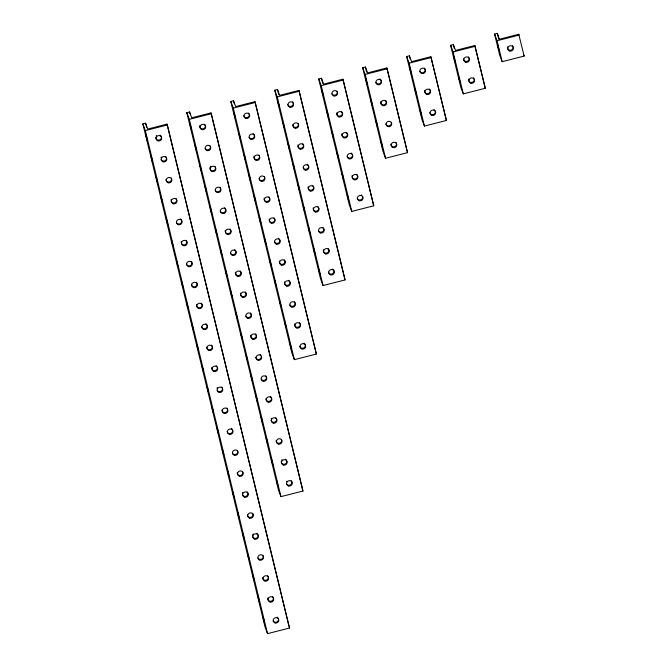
<?xml version="1.0" encoding="UTF-8"?>
<svg xmlns="http://www.w3.org/2000/svg" width="667" height="667" viewBox="0 0 667 667"><rect width="100%" height="100%" fill="white"/><g stroke="black" fill="none" stroke-linecap="round" stroke-linejoin="round"><path stroke-width="1" d="M142.846 123.904L145.598 123.203L147.791 129.048L167.025 124.129L167.342 124.962L289.528 628.031L267.542 633.65L265.032 626.98L142.846 123.904L145.356 130.582L267.542 633.65M186.818 112.673L189.561 111.973L191.754 117.809L210.989 112.898L211.306 113.732L302.943 491.037L280.965 496.648L278.456 489.978L186.818 112.673L189.32 119.351L280.965 496.648M230.782 101.442L233.525 100.742L235.718 106.578L254.952 101.667L255.269 102.501L316.366 354.035L294.38 359.655L291.871 352.976L230.782 101.442L233.283 108.112L294.38 359.655M274.746 90.212L277.489 89.511L279.69 95.348L298.924 90.437L299.233 91.271L345.056 279.923L323.07 285.534L320.56 278.864L274.746 90.212L277.255 96.882L323.07 285.534M318.709 78.981L321.461 78.281L323.653 84.117L342.888 79.206L343.197 80.04L373.745 205.803L351.767 211.422L349.258 204.744L318.709 78.981L321.219 85.651L351.767 211.422M362.673 67.751L365.424 67.042L367.617 72.886L386.852 67.967L387.168 68.801L407.529 152.651L385.543 158.262L383.041 151.592L362.673 67.751L365.183 74.421L385.543 158.262M406.637 56.52L409.388 55.811L411.581 61.656L430.815 56.737L431.132 57.57L446.406 120.46L424.42 126.071L421.911 119.401L406.637 56.52L409.146 63.19L424.42 126.071M450.6 45.281L453.352 44.581L455.544 50.417L474.779 45.506L475.096 46.34L485.276 88.261L463.298 93.88L460.789 87.21L450.6 45.281L453.11 51.959L463.298 93.88M494.572 34.05L497.315 33.35L499.508 39.186L518.743 34.275L519.059 35.109L497.073 40.729L494.572 34.05L499.658 55.011L502.168 61.689L524.154 56.07L518.743 34.275M145.356 130.582L167.342 124.962M189.32 119.351L211.306 113.732M233.283 108.112L255.269 102.501M277.255 96.882L299.233 91.271M321.219 85.651L343.197 80.04M365.183 74.421L387.168 68.801M409.146 63.19L431.132 57.57M453.11 51.959L475.096 46.34M523.837 55.236L524.154 56.07M485.276 88.261L474.779 45.506M446.406 120.46L430.815 56.737M407.529 152.651L386.852 67.967M373.745 205.803L342.888 79.206M345.056 279.923L298.924 90.437M316.366 354.035L254.952 101.667M302.943 491.037L210.989 112.898M289.211 627.197L289.528 628.031M497.315 33.35L498.774 39.336M497.073 40.729L502.168 61.689M453.352 44.581L454.319 48.574M409.388 55.811L410.113 58.804M365.424 67.042L366.65 72.094M321.461 78.281L322.678 83.308M277.489 89.511L278.714 94.556M233.525 100.742L234.267 103.769M189.561 111.973L190.053 113.999M167.025 124.129L288.969 626.188M145.598 123.203L146.582 127.255M161.331 136.718A2.835 2.693 -20.6 0 1 158.854 140.112A2.835 2.693 -20.6 0 1 155.761 137.419M156.186 136.06A2.835 2.693 -20.6 0 1 156.653 135.501M160.072 135.067A2.835 2.693 -20.6 0 1 161.072 136.06M165.733 156.462A2.835 2.693 -20.6 0 1 165.308 160.53A2.835 2.693 -20.6 0 1 161.181 159.738M160.972 157.679A2.835 2.693 -20.6 0 1 161.281 157.02M171.252 177.989A2.835 2.693 -20.6 0 1 169.401 181.958A2.835 2.693 -20.6 0 1 165.941 179.34M181.432 219.91A2.835 2.693 -20.6 0 1 180.273 223.612A2.835 2.693 -20.6 0 1 176.455 222.62M180.44 218.918A2.835 2.693 -20.6 0 1 181.007 219.343M175.913 198.382A2.835 2.693 -20.6 0 1 175.179 202.651A2.835 2.693 -20.6 0 1 171.102 201M171.035 200.3A2.835 2.693 -20.6 0 1 171.152 199.6M221.736 387.035A2.835 2.693 -20.6 0 1 221.311 391.104A2.835 2.693 -20.6 0 1 217.184 390.312M216.975 388.252A2.835 2.693 -20.6 0 1 217.284 387.594M226.83 407.996A2.835 2.693 -20.6 0 1 225.754 412.423A2.835 2.693 -20.6 0 1 221.944 409.913M206.887 324.712A2.835 2.693 -20.6 0 1 205.394 328.573A2.835 2.693 -20.6 0 1 201.651 326.772M205.895 323.72A2.835 2.693 -20.6 0 1 206.462 324.154M186.101 240.303A2.835 2.693 -20.6 0 1 184.676 244.847A2.835 2.693 -20.6 0 1 181.341 241.521M201.367 303.193A2.835 2.693 -20.6 0 1 199.95 307.729A2.835 2.693 -20.6 0 1 196.615 304.41M196.281 282.233A2.835 2.693 -20.6 0 1 195.206 286.652A2.835 2.693 -20.6 0 1 191.396 284.15M191.187 261.272A2.835 2.693 -20.6 0 1 190.454 265.533A2.835 2.693 -20.6 0 1 186.376 263.89M242.53 471.444A2.835 2.693 -20.6 0 1 240.679 475.421A2.835 2.693 -20.6 0 1 237.219 472.795M211.556 345.114A2.835 2.693 -20.6 0 1 210.48 349.541A2.835 2.693 -20.6 0 1 206.67 347.032M217.075 366.633A2.835 2.693 -20.6 0 1 214.857 370.685A2.835 2.693 -20.6 0 1 211.889 367.292M216.075 365.641A2.835 2.693 -20.6 0 1 216.642 366.075M237.435 450.483A2.835 2.693 -20.6 0 1 236.276 454.185A2.835 2.693 -20.6 0 1 232.458 453.193M232.608 430.173A2.835 2.693 -20.6 0 1 230.49 433.5A2.835 2.693 -20.6 0 1 227.105 431.574M231.349 428.531A2.835 2.693 -20.6 0 1 232.349 429.523M267.559 575.688A2.835 2.693 -20.6 0 1 266.483 580.115A2.835 2.693 -20.6 0 1 262.673 577.605M247.19 491.846A2.835 2.693 -20.6 0 1 246.457 496.106A2.835 2.693 -20.6 0 1 242.379 494.464M242.429 493.055A2.835 2.693 -20.6 0 1 242.738 492.404M262.89 555.286A2.835 2.693 -20.6 0 1 261.731 558.996A2.835 2.693 -20.6 0 1 257.912 558.004M256.803 533.333A2.835 2.693 -20.6 0 1 257.829 536.827A2.835 2.693 -20.6 0 1 254.26 538.227A2.835 2.693 -20.6 0 1 252.618 534.984M252.918 534.325A2.835 2.693 -20.6 0 1 253.385 533.767M252.71 513.365A2.835 2.693 -20.6 0 1 250.859 517.342A2.835 2.693 -20.6 0 1 247.399 514.724M272.645 596.648A2.835 2.693 -20.6 0 1 271.219 601.184A2.835 2.693 -20.6 0 1 267.884 597.865M278.164 618.167A2.835 2.693 -20.6 0 1 277.005 621.877A2.835 2.693 -20.6 0 1 273.187 620.885M277.172 617.175A2.835 2.693 -20.6 0 1 277.739 617.609M473.487 77.839A2.835 2.693 -20.6 0 1 472.061 82.374A2.835 2.693 -20.6 0 1 468.726 79.056M468.401 56.878A2.835 2.693 -20.6 0 1 467.325 61.297A2.835 2.693 -20.6 0 1 463.515 58.796M512.364 45.648A2.835 2.693 -20.6 0 1 510.939 50.183A2.835 2.693 -20.6 0 1 507.604 46.865M298.057 123.328A2.835 2.693 -20.6 0 1 296.206 127.305A2.835 2.693 -20.6 0 1 292.746 124.687M292.538 101.801A2.835 2.693 -20.6 0 1 291.804 106.07A2.835 2.693 -20.6 0 1 287.727 104.427M302.718 143.73A2.835 2.693 -20.6 0 1 301.292 148.266A2.835 2.693 -20.6 0 1 297.957 144.947M312.898 185.651A2.835 2.693 -20.6 0 1 311.472 190.187A2.835 2.693 -20.6 0 1 308.146 186.868M308.237 165.249A2.835 2.693 -20.6 0 1 307.078 168.959A2.835 2.693 -20.6 0 1 303.26 167.959M307.245 164.257A2.835 2.693 -20.6 0 1 307.812 164.691M317.992 206.612A2.835 2.693 -20.6 0 1 317.259 210.88A2.835 2.693 -20.6 0 1 313.182 209.23M313.115 208.529A2.835 2.693 -20.6 0 1 313.232 207.829M323.086 227.572A2.835 2.693 -20.6 0 1 322.661 231.641A2.835 2.693 -20.6 0 1 318.534 230.849M333.692 270.06A2.835 2.693 -20.6 0 1 332.191 273.92A2.835 2.693 -20.6 0 1 328.456 272.111M332.7 269.068A2.835 2.693 -20.6 0 1 333.267 269.493M328.172 248.533A2.835 2.693 -20.6 0 1 326.747 253.068A2.835 2.693 -20.6 0 1 323.412 249.75M264.274 176.48A2.835 2.693 -20.6 0 1 262.773 180.348A2.835 2.693 -20.6 0 1 259.038 178.539M254.094 134.559A2.835 2.693 -20.6 0 1 252.926 138.269A2.835 2.693 -20.6 0 1 249.116 137.269M253.093 133.567A2.835 2.693 -20.6 0 1 253.66 134M258.754 154.961A2.835 2.693 -20.6 0 1 257.329 159.496A2.835 2.693 -20.6 0 1 253.994 156.178M268.934 196.882A2.835 2.693 -20.6 0 1 267.509 201.417A2.835 2.693 -20.6 0 1 264.174 198.099M294.389 301.684A2.835 2.693 -20.6 0 1 293.972 305.761A2.835 2.693 -20.6 0 1 289.845 304.961M248.574 113.04A2.835 2.693 -20.6 0 1 247.841 117.3A2.835 2.693 -20.6 0 1 243.763 115.658M274.029 217.842A2.835 2.693 -20.6 0 1 272.603 222.378A2.835 2.693 -20.6 0 1 269.268 219.059M284.209 259.763A2.835 2.693 -20.6 0 1 282.783 264.307A2.835 2.693 -20.6 0 1 279.448 260.98M279.548 239.37A2.835 2.693 -20.6 0 1 278.381 243.071A2.835 2.693 -20.6 0 1 274.571 242.079M278.548 238.369A2.835 2.693 -20.6 0 1 279.123 238.803M299.483 322.653A2.835 2.693 -20.6 0 1 298.057 327.189A2.835 2.693 -20.6 0 1 294.722 323.862M289.987 281.941A2.835 2.693 -20.6 0 1 287.877 285.268A2.835 2.693 -20.6 0 1 284.492 283.35M284.417 282.641A2.835 2.693 -20.6 0 1 284.542 281.941M288.736 280.298A2.835 2.693 -20.6 0 1 289.303 280.724M304.002 343.18A2.835 2.693 -20.6 0 1 304.152 347.682A2.835 2.693 -20.6 0 1 299.766 346.231M341.596 111.531A2.835 2.693 -20.6 0 1 340.17 116.075A2.835 2.693 -20.6 0 1 336.835 112.748M356.87 174.42A2.835 2.693 -20.6 0 1 355.444 178.956A2.835 2.693 -20.6 0 1 352.109 175.638M336.927 91.137A2.835 2.693 -20.6 0 1 335.768 94.839A2.835 2.693 -20.6 0 1 331.949 93.847M346.682 132.5A2.835 2.693 -20.6 0 1 345.256 137.035A2.835 2.693 -20.6 0 1 341.921 133.708M352.201 154.019A2.835 2.693 -20.6 0 1 351.042 157.72A2.835 2.693 -20.6 0 1 347.224 156.728M351.209 153.026A2.835 2.693 -20.6 0 1 351.776 153.46M362.648 196.598A2.835 2.693 -20.6 0 1 360.53 199.917A2.835 2.693 -20.6 0 1 357.145 197.999M361.389 194.947A2.835 2.693 -20.6 0 1 361.956 195.381M385.559 100.3A2.835 2.693 -20.6 0 1 384.134 104.844A2.835 2.693 -20.6 0 1 380.799 101.517M380.899 79.907A2.835 2.693 -20.6 0 1 379.731 83.608A2.835 2.693 -20.6 0 1 375.913 82.616M379.898 78.906A2.835 2.693 -20.6 0 1 380.465 79.34M395.739 142.221A2.835 2.693 -20.6 0 1 394.672 146.648A2.835 2.693 -20.6 0 1 390.862 144.139M391.337 122.478A2.835 2.693 -20.6 0 1 389.228 125.805A2.835 2.693 -20.6 0 1 385.843 123.887M424.429 68.109A2.835 2.693 -20.6 0 1 424.012 72.178A2.835 2.693 -20.6 0 1 419.885 71.386M429.523 89.07A2.835 2.693 -20.6 0 1 428.097 93.605A2.835 2.693 -20.6 0 1 424.762 90.287M435.042 110.597A2.835 2.693 -20.6 0 1 433.542 114.457A2.835 2.693 -20.6 0 1 429.806 112.648M434.042 109.596A2.835 2.693 -20.6 0 1 434.617 110.03M204.611 124.27A2.835 2.693 -20.6 0 1 203.869 128.539A2.835 2.693 -20.6 0 1 199.8 126.888M199.725 126.188A2.835 2.693 -20.6 0 1 199.85 125.488M214.791 166.191A2.835 2.693 -20.6 0 1 213.365 170.727A2.835 2.693 -20.6 0 1 210.03 167.409M210.338 166.75A2.835 2.693 -20.6 0 1 210.805 166.191M225.396 208.679A2.835 2.693 -20.6 0 1 223.904 212.54A2.835 2.693 -20.6 0 1 220.16 210.73M224.404 207.679A2.835 2.693 -20.6 0 1 224.971 208.112M230.065 229.073A2.835 2.693 -20.6 0 1 228.639 233.617A2.835 2.693 -20.6 0 1 225.304 230.29M210.13 145.79A2.835 2.693 -20.6 0 1 208.963 149.5A2.835 2.693 -20.6 0 1 205.144 148.508M219.877 187.152A2.835 2.693 -20.6 0 1 219.143 191.421A2.835 2.693 -20.6 0 1 215.074 189.77M261.297 356.061A2.835 2.693 -20.6 0 1 259.188 359.38A2.835 2.693 -20.6 0 1 255.803 357.462M260.038 354.41A2.835 2.693 -20.6 0 1 260.614 354.844M235.584 250.6A2.835 2.693 -20.6 0 1 234.084 254.46A2.835 2.693 -20.6 0 1 230.348 252.66M234.584 249.608A2.835 2.693 -20.6 0 1 235.151 250.033M245.339 291.963A2.835 2.693 -20.6 0 1 243.914 296.498A2.835 2.693 -20.6 0 1 240.579 293.172M240.245 270.994A2.835 2.693 -20.6 0 1 238.819 275.538A2.835 2.693 -20.6 0 1 235.484 272.211M250.425 312.923A2.835 2.693 -20.6 0 1 250.008 316.992A2.835 2.693 -20.6 0 1 245.873 316.191M270.227 396.331A2.835 2.693 -20.6 0 1 270.06 401.034A2.835 2.693 -20.6 0 1 265.908 398.683M265.699 375.804A2.835 2.693 -20.6 0 1 265.283 379.873A2.835 2.693 -20.6 0 1 261.147 379.081M275.88 417.725A2.835 2.693 -20.6 0 1 275.146 421.994A2.835 2.693 -20.6 0 1 271.077 420.343M271.127 418.943A2.835 2.693 -20.6 0 1 271.427 418.284M255.519 333.884A2.835 2.693 -20.6 0 1 254.094 338.419A2.835 2.693 -20.6 0 1 250.759 335.101M291.154 480.607A2.835 2.693 -20.6 0 1 290.737 484.684A2.835 2.693 -20.6 0 1 286.602 483.883M286.393 481.824A2.835 2.693 -20.6 0 1 286.702 481.174M286.752 460.864A2.835 2.693 -20.6 0 1 284.275 464.257A2.835 2.693 -20.6 0 1 281.182 461.564M281.607 460.213A2.835 2.693 -20.6 0 1 282.083 459.646M285.493 459.221A2.835 2.693 -20.6 0 1 286.493 460.213M281.399 439.253A2.835 2.693 -20.6 0 1 279.548 443.221A2.835 2.693 -20.6 0 1 276.096 440.604M145.956 134.976L147.349 140.47L145.956 134.976M151.042 155.936L152.435 161.431L151.042 155.936M156.136 176.897L157.529 182.391L156.136 176.897M161.231 197.857L162.615 203.352L161.231 197.857M166.316 218.826L167.709 224.312L166.316 218.826M189.92 123.745L191.312 129.24L189.92 123.745M171.411 239.787L172.803 245.281L171.411 239.787M195.006 144.706L196.398 150.2L195.006 144.706M176.497 260.747L177.889 266.241L176.497 260.747M200.1 165.666L201.492 171.161L200.1 165.666M181.591 281.707L182.983 287.202L181.591 281.707M205.194 186.627L206.587 192.121L205.194 186.627M186.685 302.668L188.077 308.162L186.685 302.668M210.28 207.587L211.672 213.081L210.28 207.587M191.771 323.628L193.163 329.123L191.771 323.628M233.884 112.515L235.276 118.009L233.884 112.515M215.374 228.556L216.767 234.042L215.374 228.556M196.865 344.589L198.257 350.083L196.865 344.589M238.978 133.475L240.362 138.969L238.978 133.475M220.469 249.516L221.853 255.011L220.469 249.516M201.959 365.549L203.343 371.044L201.959 365.549M244.064 154.436L245.456 159.93L244.064 154.436M225.554 270.477L226.947 275.971L225.554 270.477M207.045 386.51L208.438 392.004L207.045 386.51M249.158 175.396L250.55 180.89L249.158 175.396M230.649 291.437L232.041 296.932L230.649 291.437M212.139 407.47L213.532 412.965L212.139 407.47M254.244 196.356L255.636 201.851L254.244 196.356M235.734 312.398L237.127 317.892L235.734 312.398M277.847 101.284L279.24 106.778L277.847 101.284M217.225 428.439L218.618 433.925L217.225 428.439M259.338 217.317L260.73 222.811L259.338 217.317M240.829 333.358L242.221 338.853L240.829 333.358M282.941 122.244L284.334 127.739L282.941 122.244M222.319 449.4L223.712 454.886L222.319 449.4M264.432 238.277L265.825 243.772L264.432 238.277M245.923 354.319L247.315 359.813L245.923 354.319M288.027 143.205L289.42 148.699L288.027 143.205M227.414 470.36L228.806 475.854L227.414 470.36M269.518 259.246L270.91 264.732L269.518 259.246M251.009 375.279L252.401 380.774L251.009 375.279M293.121 164.165L294.514 169.66L293.121 164.165M232.5 491.321L233.892 496.815L232.5 491.321M274.612 280.207L276.005 285.701L274.612 280.207M256.103 396.24L257.495 401.734L256.103 396.24M298.216 185.126L299.608 190.62L298.216 185.126M237.594 512.281L238.986 517.775L237.594 512.281M279.706 301.167L281.099 306.662L279.706 301.167M321.811 90.053L323.203 95.539L321.811 90.053M261.197 417.2L262.581 422.695L261.197 417.2M303.302 206.086L304.694 211.581L303.302 206.086M242.688 533.241L244.072 538.736L242.688 533.241M284.792 322.128L286.185 327.622L284.792 322.128M326.905 111.014L328.297 116.508L326.905 111.014M266.283 438.161L267.675 443.655L266.283 438.161M308.396 227.047L309.788 232.541L308.396 227.047M247.774 554.202L249.166 559.696L247.774 554.202M289.887 343.088L291.279 348.583L289.887 343.088M331.999 131.974L333.383 137.469L331.999 131.974M271.377 459.129L272.77 464.616L271.377 459.129M313.482 248.007L314.874 253.502L313.482 248.007M252.868 575.162L254.26 580.657L252.868 575.162M337.085 152.935L338.477 158.429L337.085 152.935M276.463 480.09L277.856 485.584L276.463 480.09M318.576 268.968L319.968 274.462L318.576 268.968M257.954 596.123L259.346 601.617L257.954 596.123M342.179 173.895L343.572 179.39L342.179 173.895M365.774 78.814L367.167 84.309L365.774 78.814M263.048 617.083L264.44 622.578L263.048 617.083M347.265 194.856L348.658 200.35L347.265 194.856M370.869 99.783L372.261 105.269L370.869 99.783M375.963 120.744L377.355 126.238L375.963 120.744M381.049 141.704L382.441 147.199L381.049 141.704M409.746 67.584L411.13 73.078L409.746 67.584M414.832 88.544L416.225 94.039L414.832 88.544M419.927 109.505L421.319 114.999L419.927 109.505M453.71 56.353L455.102 61.848L453.71 56.353M458.796 77.314L460.188 82.808L458.796 77.314M497.674 45.123L499.066 50.617L497.674 45.123M158.071 140.87A2.835 2.693 -20.6 0 0 161.639 137.552A2.835 2.693 -20.6 0 0 156.97 136.335A2.835 2.693 -20.6 0 0 158.071 140.87M163.165 161.831A2.835 2.693 -20.6 0 0 166.733 158.513A2.835 2.693 -20.6 0 0 162.064 157.295A2.835 2.693 -20.6 0 0 163.165 161.831M168.251 182.791A2.835 2.693 -20.6 0 0 171.828 179.473A2.835 2.693 -20.6 0 0 167.15 178.256A2.835 2.693 -20.6 0 0 168.251 182.791M178.439 224.721A2.835 2.693 -20.6 0 0 182.008 221.394A2.835 2.693 -20.6 0 0 177.33 220.177A2.835 2.693 -20.6 0 0 178.439 224.721M173.345 203.76A2.835 2.693 -20.6 0 0 176.913 200.434A2.835 2.693 -20.6 0 0 172.244 199.216A2.835 2.693 -20.6 0 0 173.345 203.76M219.168 392.404A2.835 2.693 -20.6 0 0 222.736 389.086A2.835 2.693 -20.6 0 0 218.059 387.869A2.835 2.693 -20.6 0 0 219.168 392.404M224.254 413.373A2.835 2.693 -20.6 0 0 227.831 410.047A2.835 2.693 -20.6 0 0 223.153 408.829A2.835 2.693 -20.6 0 0 224.254 413.373M203.894 329.523A2.835 2.693 -20.6 0 0 207.462 326.205A2.835 2.693 -20.6 0 0 202.793 324.987A2.835 2.693 -20.6 0 0 203.894 329.523M183.525 245.681A2.835 2.693 -20.6 0 0 187.094 242.354A2.835 2.693 -20.6 0 0 182.424 241.137A2.835 2.693 -20.6 0 0 183.525 245.681M198.799 308.563A2.835 2.693 -20.6 0 0 202.368 305.244A2.835 2.693 -20.6 0 0 197.699 304.027A2.835 2.693 -20.6 0 0 198.799 308.563M193.705 287.602A2.835 2.693 -20.6 0 0 197.282 284.275A2.835 2.693 -20.6 0 0 192.605 283.066A2.835 2.693 -20.6 0 0 193.705 287.602M229.348 434.334A2.835 2.693 -20.6 0 0 232.916 431.007A2.835 2.693 -20.6 0 0 228.247 429.79A2.835 2.693 -20.6 0 0 229.348 434.334M188.619 266.642A2.835 2.693 -20.6 0 0 192.188 263.315A2.835 2.693 -20.6 0 0 187.519 262.106A2.835 2.693 -20.6 0 0 188.619 266.642M208.979 350.483A2.835 2.693 -20.6 0 0 212.556 347.165A2.835 2.693 -20.6 0 0 207.879 345.948A2.835 2.693 -20.6 0 0 208.979 350.483M214.074 371.444A2.835 2.693 -20.6 0 0 217.642 368.126A2.835 2.693 -20.6 0 0 212.973 366.908A2.835 2.693 -20.6 0 0 214.074 371.444M239.528 476.255A2.835 2.693 -20.6 0 0 243.096 472.928A2.835 2.693 -20.6 0 0 238.427 471.711A2.835 2.693 -20.6 0 0 239.528 476.255M234.442 455.294A2.835 2.693 -20.6 0 0 238.011 451.968A2.835 2.693 -20.6 0 0 233.333 450.75A2.835 2.693 -20.6 0 0 234.442 455.294M264.982 581.057A2.835 2.693 -20.6 0 0 268.559 577.739A2.835 2.693 -20.6 0 0 263.882 576.521A2.835 2.693 -20.6 0 0 264.982 581.057M244.622 497.215A2.835 2.693 -20.6 0 0 248.191 493.888A2.835 2.693 -20.6 0 0 243.522 492.68A2.835 2.693 -20.6 0 0 244.622 497.215M259.897 560.097A2.835 2.693 -20.6 0 0 263.465 556.778A2.835 2.693 -20.6 0 0 258.788 555.561A2.835 2.693 -20.6 0 0 259.897 560.097M254.802 539.136A2.835 2.693 -20.6 0 0 258.371 535.818A2.835 2.693 -20.6 0 0 253.702 534.601A2.835 2.693 -20.6 0 0 254.802 539.136M249.708 518.176A2.835 2.693 -20.6 0 0 253.285 514.857A2.835 2.693 -20.6 0 0 248.608 513.64A2.835 2.693 -20.6 0 0 249.708 518.176M270.077 602.018A2.835 2.693 -20.6 0 0 273.645 598.699A2.835 2.693 -20.6 0 0 268.976 597.482A2.835 2.693 -20.6 0 0 270.077 602.018M275.171 622.978A2.835 2.693 -20.6 0 0 278.739 619.66A2.835 2.693 -20.6 0 0 274.062 618.442A2.835 2.693 -20.6 0 0 275.171 622.978M470.919 83.208A2.835 2.693 -20.6 0 0 474.487 79.89A2.835 2.693 -20.6 0 0 469.818 78.673A2.835 2.693 -20.6 0 0 470.919 83.208M465.824 62.248A2.835 2.693 -20.6 0 0 469.393 58.929A2.835 2.693 -20.6 0 0 464.724 57.712A2.835 2.693 -20.6 0 0 465.824 62.248M509.788 51.017A2.835 2.693 -20.6 0 0 513.365 47.699A2.835 2.693 -20.6 0 0 508.688 46.482A2.835 2.693 -20.6 0 0 509.788 51.017M289.97 107.179A2.835 2.693 -20.6 0 0 293.538 103.852A2.835 2.693 -20.6 0 0 288.861 102.643A2.835 2.693 -20.6 0 0 289.97 107.179M300.15 149.1A2.835 2.693 -20.6 0 0 303.718 145.781A2.835 2.693 -20.6 0 0 299.049 144.564A2.835 2.693 -20.6 0 0 300.15 149.1M310.33 191.02A2.835 2.693 -20.6 0 0 313.899 187.702A2.835 2.693 -20.6 0 0 309.23 186.485A2.835 2.693 -20.6 0 0 310.33 191.02M305.236 170.06A2.835 2.693 -20.6 0 0 308.813 166.742A2.835 2.693 -20.6 0 0 304.135 165.524A2.835 2.693 -20.6 0 0 305.236 170.06M295.056 128.139A2.835 2.693 -20.6 0 0 298.624 124.812A2.835 2.693 -20.6 0 0 293.955 123.603A2.835 2.693 -20.6 0 0 295.056 128.139M315.424 211.981A2.835 2.693 -20.6 0 0 318.993 208.663A2.835 2.693 -20.6 0 0 314.324 207.445A2.835 2.693 -20.6 0 0 315.424 211.981M320.51 232.941A2.835 2.693 -20.6 0 0 324.087 229.623A2.835 2.693 -20.6 0 0 319.41 228.406A2.835 2.693 -20.6 0 0 320.51 232.941M330.699 274.871A2.835 2.693 -20.6 0 0 334.267 271.544A2.835 2.693 -20.6 0 0 329.59 270.327A2.835 2.693 -20.6 0 0 330.699 274.871M325.604 253.902A2.835 2.693 -20.6 0 0 329.173 250.584A2.835 2.693 -20.6 0 0 324.504 249.366A2.835 2.693 -20.6 0 0 325.604 253.902M251.092 139.37A2.835 2.693 -20.6 0 0 254.661 136.051A2.835 2.693 -20.6 0 0 249.992 134.834A2.835 2.693 -20.6 0 0 251.092 139.37M261.272 181.291A2.835 2.693 -20.6 0 0 264.849 177.972A2.835 2.693 -20.6 0 0 260.172 176.755A2.835 2.693 -20.6 0 0 261.272 181.291M256.186 160.33A2.835 2.693 -20.6 0 0 259.755 157.012A2.835 2.693 -20.6 0 0 255.077 155.795A2.835 2.693 -20.6 0 0 256.186 160.33M266.366 202.251A2.835 2.693 -20.6 0 0 269.935 198.933A2.835 2.693 -20.6 0 0 265.266 197.715A2.835 2.693 -20.6 0 0 266.366 202.251M291.821 307.062A2.835 2.693 -20.6 0 0 295.389 303.735A2.835 2.693 -20.6 0 0 290.72 302.526A2.835 2.693 -20.6 0 0 291.821 307.062M245.998 118.409A2.835 2.693 -20.6 0 0 249.575 115.091A2.835 2.693 -20.6 0 0 244.897 113.874A2.835 2.693 -20.6 0 0 245.998 118.409M271.461 223.212A2.835 2.693 -20.6 0 0 275.029 219.893A2.835 2.693 -20.6 0 0 270.352 218.676A2.835 2.693 -20.6 0 0 271.461 223.212M281.641 265.141A2.835 2.693 -20.6 0 0 285.209 261.814A2.835 2.693 -20.6 0 0 280.54 260.597A2.835 2.693 -20.6 0 0 281.641 265.141M276.547 244.18A2.835 2.693 -20.6 0 0 280.115 240.854A2.835 2.693 -20.6 0 0 275.446 239.636A2.835 2.693 -20.6 0 0 276.547 244.18M286.727 286.101A2.835 2.693 -20.6 0 0 290.303 282.775A2.835 2.693 -20.6 0 0 285.626 281.557A2.835 2.693 -20.6 0 0 286.727 286.101M296.915 328.022A2.835 2.693 -20.6 0 0 300.483 324.696A2.835 2.693 -20.6 0 0 295.806 323.487A2.835 2.693 -20.6 0 0 296.915 328.022M302.001 348.983A2.835 2.693 -20.6 0 0 305.578 345.664A2.835 2.693 -20.6 0 0 300.9 344.447A2.835 2.693 -20.6 0 0 302.001 348.983M339.019 116.908A2.835 2.693 -20.6 0 0 342.596 113.582A2.835 2.693 -20.6 0 0 337.919 112.364A2.835 2.693 -20.6 0 0 339.019 116.908M354.294 179.79A2.835 2.693 -20.6 0 0 357.871 176.472A2.835 2.693 -20.6 0 0 353.193 175.254A2.835 2.693 -20.6 0 0 354.294 179.79M333.934 95.948A2.835 2.693 -20.6 0 0 337.502 92.621A2.835 2.693 -20.6 0 0 332.833 91.404A2.835 2.693 -20.6 0 0 333.934 95.948M344.114 137.869A2.835 2.693 -20.6 0 0 347.682 134.542A2.835 2.693 -20.6 0 0 343.013 133.333A2.835 2.693 -20.6 0 0 344.114 137.869M349.208 158.829A2.835 2.693 -20.6 0 0 352.776 155.511A2.835 2.693 -20.6 0 0 348.099 154.294A2.835 2.693 -20.6 0 0 349.208 158.829M359.388 200.75A2.835 2.693 -20.6 0 0 362.956 197.432A2.835 2.693 -20.6 0 0 358.287 196.215A2.835 2.693 -20.6 0 0 359.388 200.75M382.991 105.678A2.835 2.693 -20.6 0 0 386.56 102.351A2.835 2.693 -20.6 0 0 381.883 101.134A2.835 2.693 -20.6 0 0 382.991 105.678M377.897 84.717A2.835 2.693 -20.6 0 0 381.466 81.391A2.835 2.693 -20.6 0 0 376.797 80.173A2.835 2.693 -20.6 0 0 377.897 84.717M393.171 147.599A2.835 2.693 -20.6 0 0 396.74 144.272A2.835 2.693 -20.6 0 0 392.071 143.055A2.835 2.693 -20.6 0 0 393.171 147.599M388.077 126.638A2.835 2.693 -20.6 0 0 391.646 123.312A2.835 2.693 -20.6 0 0 386.977 122.094A2.835 2.693 -20.6 0 0 388.077 126.638M421.861 73.478A2.835 2.693 -20.6 0 0 425.429 70.16A2.835 2.693 -20.6 0 0 420.76 68.943A2.835 2.693 -20.6 0 0 421.861 73.478M426.955 94.439A2.835 2.693 -20.6 0 0 430.523 91.121A2.835 2.693 -20.6 0 0 425.846 89.903A2.835 2.693 -20.6 0 0 426.955 94.439M432.041 115.408A2.835 2.693 -20.6 0 0 435.618 112.081A2.835 2.693 -20.6 0 0 430.94 110.864A2.835 2.693 -20.6 0 0 432.041 115.408M202.034 129.64A2.835 2.693 -20.6 0 0 205.611 126.321A2.835 2.693 -20.6 0 0 200.934 125.104A2.835 2.693 -20.6 0 0 202.034 129.64M212.223 171.561A2.835 2.693 -20.6 0 0 215.791 168.242A2.835 2.693 -20.6 0 0 211.114 167.025A2.835 2.693 -20.6 0 0 212.223 171.561M222.403 213.49A2.835 2.693 -20.6 0 0 225.971 210.163A2.835 2.693 -20.6 0 0 221.302 208.946A2.835 2.693 -20.6 0 0 222.403 213.49M227.489 234.45A2.835 2.693 -20.6 0 0 231.065 231.124A2.835 2.693 -20.6 0 0 226.388 229.907A2.835 2.693 -20.6 0 0 227.489 234.45M207.129 150.6A2.835 2.693 -20.6 0 0 210.697 147.282A2.835 2.693 -20.6 0 0 206.028 146.065A2.835 2.693 -20.6 0 0 207.129 150.6M217.309 192.521A2.835 2.693 -20.6 0 0 220.877 189.203A2.835 2.693 -20.6 0 0 216.208 187.986A2.835 2.693 -20.6 0 0 217.309 192.521M258.037 360.213A2.835 2.693 -20.6 0 0 261.606 356.895A2.835 2.693 -20.6 0 0 256.937 355.678A2.835 2.693 -20.6 0 0 258.037 360.213M232.583 255.411A2.835 2.693 -20.6 0 0 236.151 252.084A2.835 2.693 -20.6 0 0 231.482 250.867A2.835 2.693 -20.6 0 0 232.583 255.411M242.763 297.332A2.835 2.693 -20.6 0 0 246.34 294.005A2.835 2.693 -20.6 0 0 241.662 292.796A2.835 2.693 -20.6 0 0 242.763 297.332M237.677 276.371A2.835 2.693 -20.6 0 0 241.246 273.045A2.835 2.693 -20.6 0 0 236.568 271.828A2.835 2.693 -20.6 0 0 237.677 276.371M247.857 318.292A2.835 2.693 -20.6 0 0 251.426 314.974A2.835 2.693 -20.6 0 0 246.757 313.757A2.835 2.693 -20.6 0 0 247.857 318.292M268.217 402.134A2.835 2.693 -20.6 0 0 271.794 398.816A2.835 2.693 -20.6 0 0 267.117 397.599A2.835 2.693 -20.6 0 0 268.217 402.134M263.132 381.174A2.835 2.693 -20.6 0 0 266.7 377.856A2.835 2.693 -20.6 0 0 262.031 376.638A2.835 2.693 -20.6 0 0 263.132 381.174M273.312 423.095A2.835 2.693 -20.6 0 0 276.88 419.776A2.835 2.693 -20.6 0 0 272.211 418.559A2.835 2.693 -20.6 0 0 273.312 423.095M252.951 339.253A2.835 2.693 -20.6 0 0 256.52 335.935A2.835 2.693 -20.6 0 0 251.843 334.717A2.835 2.693 -20.6 0 0 252.951 339.253M278.406 444.064A2.835 2.693 -20.6 0 0 281.974 440.737A2.835 2.693 -20.6 0 0 277.297 439.52A2.835 2.693 -20.6 0 0 278.406 444.064M283.492 465.024A2.835 2.693 -20.6 0 0 287.068 461.697A2.835 2.693 -20.6 0 0 282.391 460.48A2.835 2.693 -20.6 0 0 283.492 465.024M288.586 485.985A2.835 2.693 -20.6 0 0 292.154 482.658A2.835 2.693 -20.6 0 0 287.485 481.441A2.835 2.693 -20.6 0 0 288.586 485.985"/></g></svg>
